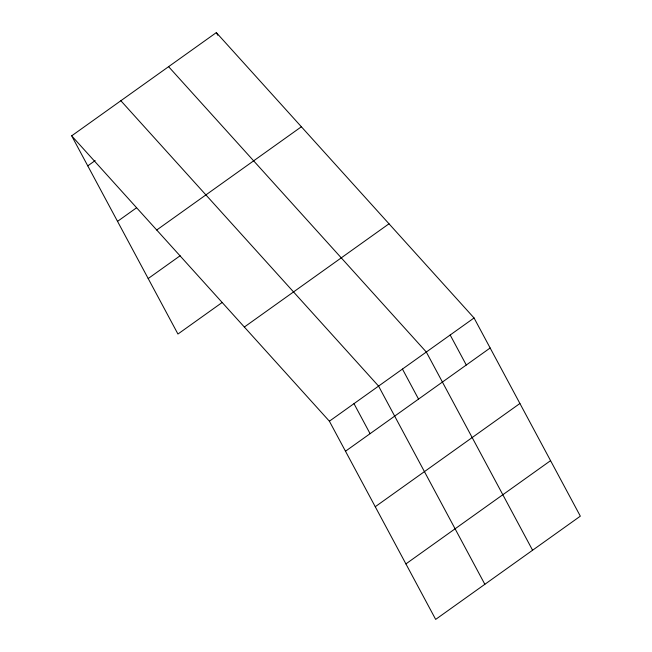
<?xml version="1.0" encoding="UTF-8"?>
<svg xmlns="http://www.w3.org/2000/svg" width="652" height="652" viewBox="0 0 652 652"><rect width="100%" height="100%" fill="white"/><g stroke="black" fill="none" stroke-linecap="round" stroke-linejoin="round"><path stroke-width="0.98" d="M71.671 135.836L216.334 32.6L474.053 317.964L580.329 516.164L435.666 619.4L329.39 421.2L71.671 135.836L177.947 334.036L222.21 302.447M87.775 165.861L95.151 160.596M117.531 221.362L136.382 207.906M156.725 230.009L301.379 126.773M148.191 278.543L180.164 255.723M244.345 327.035L389.008 223.791M329.39 421.2L474.053 317.964M345.495 451.225L490.149 347.989M375.25 506.726L519.913 403.49M405.911 563.907L550.565 460.662M168.599 66.667L426.318 352.031L532.586 550.231M120.856 100.734L378.576 386.098L484.852 584.298M450.182 334.998L466.286 365.022M402.447 369.065L418.543 399.089M216.334 32.6L217.76 35.249M353.987 403.653L370.083 433.678"/></g></svg>
